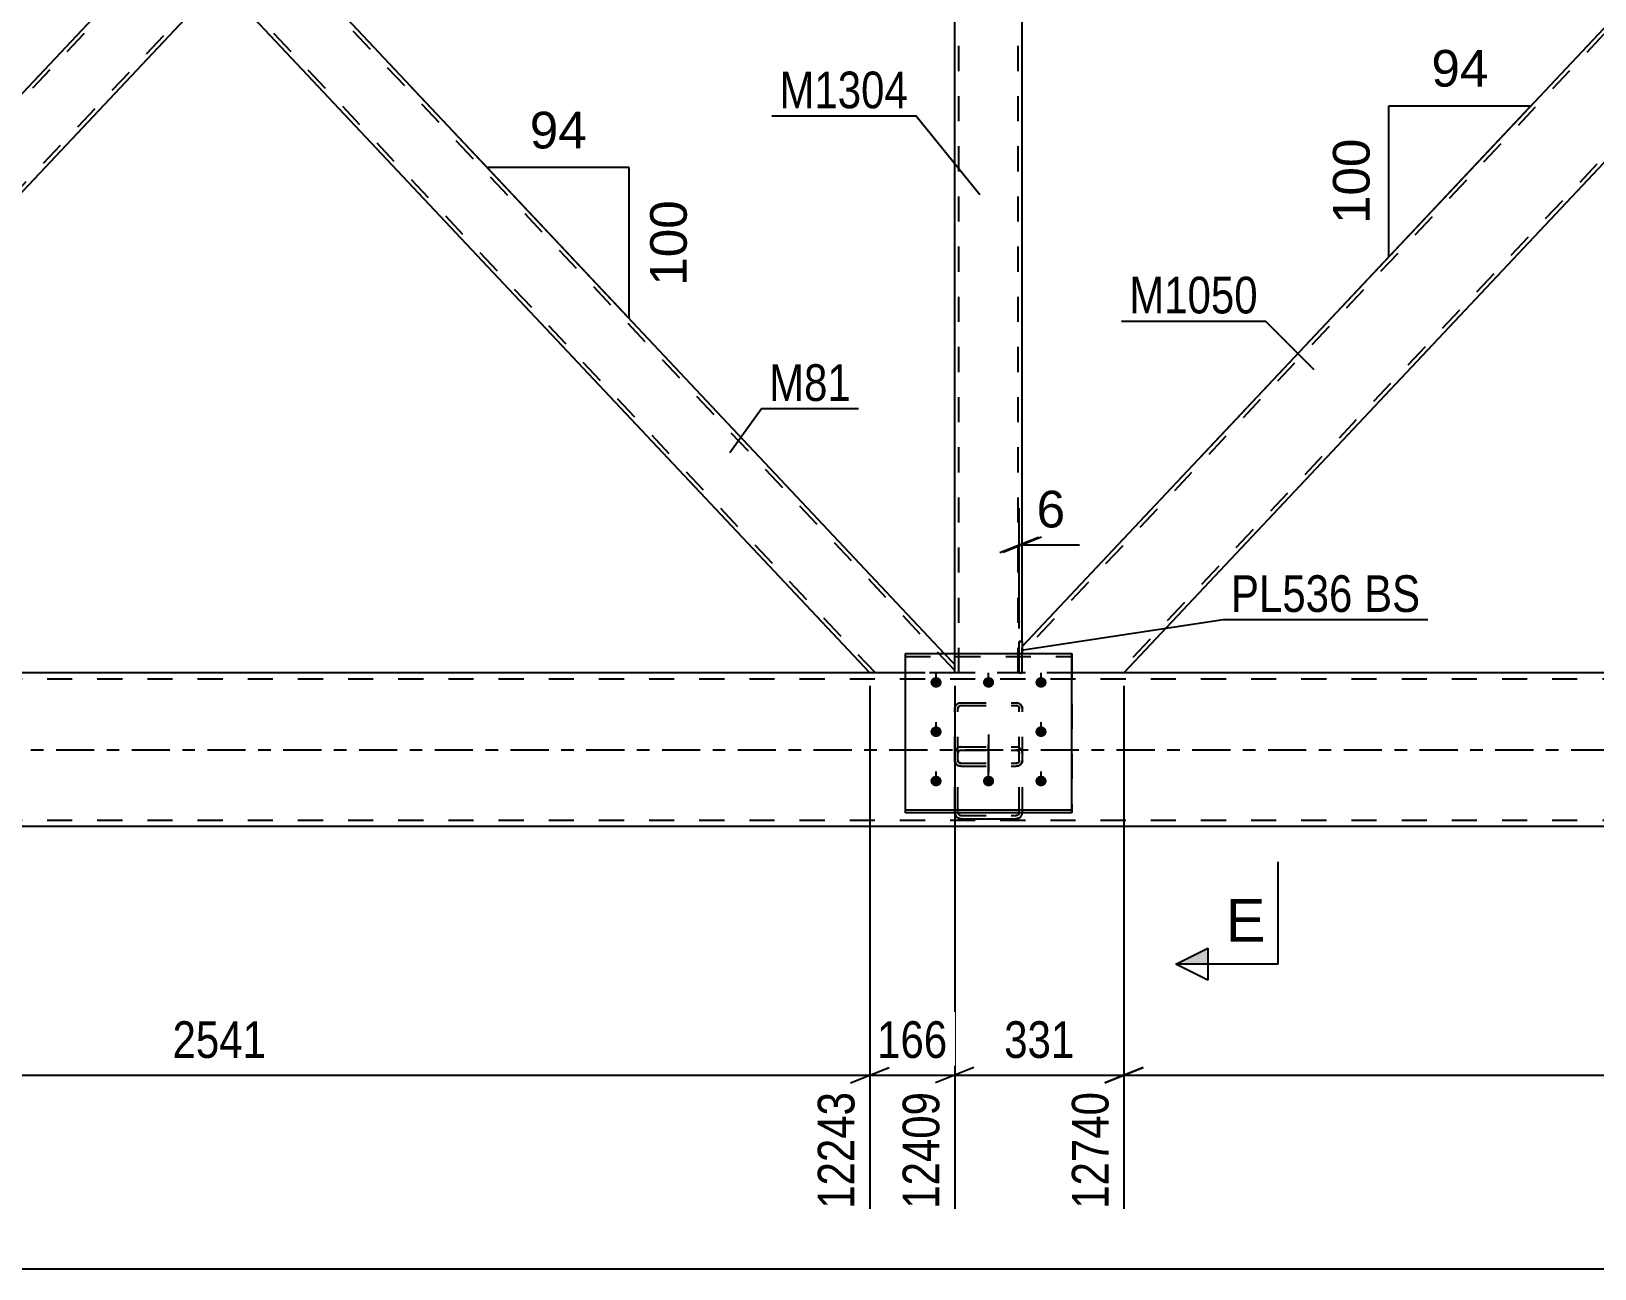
# Model space of a CAD drawing. Header units: millimetres. Extents: x 0 to 1189, y 0 to 841.
# Drawn here: x 499.9 to 622, y 441 to 537.7 of the extents above; entities that cross this region are included whole.
import ezdxf

# ---------------------------------------------------------------- set-up
doc = ezdxf.new("R2010")
doc.units = ezdxf.units.MM
doc.linetypes.add('DXK_LINE_DOT2', pattern=[3.9198, 1.9599, -1.9599])
doc.linetypes.add('DXK_LINE_DOT3', pattern=[5.9187, 2.979, -0.9799, 0.9799, -0.9799])
doc.styles.add('Arial', font='ARIAL.TTF', dxfattribs={"height": 0.2})
doc.styles.add('Arial Narrow', font='ARIALN.TTF', dxfattribs={"height": 0.2})

# ---------------------------------------------------------------- blocks, each defined once
blk = doc.blocks.new('Part-717048542-1689 - 1640')
at = {"color": 7, "linetype": 'DXK_LINE_DOT2'}
for p, q in [((577.06, 487.58), (577.06, 490.05)), ((577.3, 490.05), (577.06, 490.05)), ((577.3, 487.58), (577.3, 490.05)), ((577.3, 487.58), (577.06, 487.58))]:
    blk.add_line(p, q, dxfattribs=at)
blk = doc.blocks.new('Part-717048542-1694 - 1640')
at = {"color": 2, "linetype": 'Continuous'}
for p, q in [((577.06, 490.05), (577.3, 490.05)), ((577.06, 489.1), (577.06, 490.05)), ((577.3, 490.05), (577.3, 489.1))]:
    blk.add_line(p, q, dxfattribs=at)
at = {"color": 7, "linetype": 'DXK_LINE_DOT2'}
for p, q in [((577.06, 487.58), (577.06, 489.1)), ((577.3, 487.58), (577.3, 489.1)), ((577.06, 487.58), (577.3, 487.58))]:
    blk.add_line(p, q, dxfattribs=at)
blk = doc.blocks.new('Part-717048542-1851 - 1640')
at = {"color": 2, "linetype": 'Continuous'}
for p, q in [((568.17, 489.1), (581.17, 489.1)), ((568.17, 476.66), (568.17, 489.1)), ((581.17, 476.66), (581.17, 489.1)), ((568.17, 476.88), (581.17, 476.88)), ((581.17, 476.66), (568.17, 476.66))]:
    blk.add_line(p, q, dxfattribs=at)
at = {"color": 7, "linetype": 'DXK_LINE_DOT2'}
blk.add_line((568.17, 488.88), (581.17, 488.88), dxfattribs=at)
blk = doc.blocks.new('Part-717048542-2083 - 1640')
at = {"color": 7, "linetype": 'DXK_LINE_DOT2'}
for p, q in [((684.51, 603.18), (577.3, 489.17)), ((684.07, 603.18), (684.09, 603.18)), ((684.09, 603.18), (684.07, 603.18)), ((692.02, 603.18), (692.02, 601.11)), ((692.02, 601.58), (584.8, 487.58)), ((634.66, 550.63), (629.71, 545.38)), ((639.6, 545.38), (634.66, 540.12)), ((577.3, 487.58), (577.3, 489.64)), ((581.17, 487.58), (577.3, 487.58)), ((585.24, 487.58), (585.22, 487.58)), ((585.24, 487.58), (585.22, 487.58))]:
    blk.add_line(p, q, dxfattribs=at)
at = {"color": 2, "linetype": 'Continuous'}
for p, q in [((684.07, 603.18), (634.66, 550.63)), ((692.02, 603.18), (684.09, 603.18)), ((692.02, 601.11), (639.6, 545.38)), ((629.71, 545.38), (577.3, 489.64)), ((634.66, 540.12), (585.24, 487.58)), ((584.36, 487.58), (581.17, 487.58)), ((585.22, 487.58), (584.36, 487.58))]:
    blk.add_line(p, q, dxfattribs=at)
blk = doc.blocks.new('Bolt-717048542-1820 - 1640')
at = {"linetype": 'Continuous'}
for points in [[(570.57, 486.43), (570.47, 486.44), (570.39, 486.47), (570.31, 486.51), (570.24, 486.57), (570.19, 486.64), (570.15, 486.72), (570.13, 486.8), (570.13, 486.89), (570.15, 486.97), (570.19, 487.05), (570.24, 487.12), (570.31, 487.18), (570.39, 487.22), (570.47, 487.25), (570.57, 487.26), (570.66, 487.25), (570.75, 487.22), (570.82, 487.18), (570.89, 487.12), (570.95, 487.05), (570.98, 486.97), (571, 486.89), (571, 486.8), (570.98, 486.72), (570.95, 486.64), (570.89, 486.57), (570.82, 486.51), (570.75, 486.47), (570.66, 486.44)], [(574.67, 486.43), (574.57, 486.44), (574.49, 486.47), (574.41, 486.51), (574.34, 486.57), (574.29, 486.64), (574.25, 486.72), (574.23, 486.8), (574.23, 486.89), (574.25, 486.97), (574.29, 487.05), (574.34, 487.12), (574.41, 487.18), (574.49, 487.22), (574.57, 487.25), (574.67, 487.26), (574.76, 487.25), (574.85, 487.22), (574.92, 487.18), (574.99, 487.12), (575.05, 487.05), (575.08, 486.97), (575.1, 486.89), (575.1, 486.8), (575.08, 486.72), (575.05, 486.64), (574.99, 486.57), (574.92, 486.51), (574.85, 486.47), (574.76, 486.44)], [(578.77, 486.43), (578.67, 486.44), (578.59, 486.47), (578.51, 486.51), (578.44, 486.57), (578.39, 486.64), (578.35, 486.72), (578.33, 486.8), (578.33, 486.89), (578.35, 486.97), (578.39, 487.05), (578.44, 487.12), (578.51, 487.18), (578.59, 487.22), (578.67, 487.25), (578.77, 487.26), (578.86, 487.25), (578.95, 487.22), (579.02, 487.18), (579.09, 487.12), (579.15, 487.05), (579.18, 486.97), (579.2, 486.89), (579.2, 486.8), (579.18, 486.72), (579.15, 486.64), (579.09, 486.57), (579.02, 486.51), (578.95, 486.47), (578.86, 486.44)], [(570.57, 482.58), (570.47, 482.59), (570.39, 482.61), (570.31, 482.66), (570.24, 482.71), (570.19, 482.78), (570.15, 482.86), (570.13, 482.95), (570.13, 483.03), (570.15, 483.12), (570.19, 483.2), (570.24, 483.27), (570.31, 483.33), (570.39, 483.37), (570.47, 483.4), (570.57, 483.4), (570.66, 483.4), (570.75, 483.37), (570.82, 483.33), (570.89, 483.27), (570.95, 483.2), (570.98, 483.12), (571, 483.03), (571, 482.95), (570.98, 482.86), (570.95, 482.78), (570.89, 482.71), (570.82, 482.66), (570.75, 482.61), (570.66, 482.59)], [(578.77, 482.58), (578.67, 482.59), (578.59, 482.61), (578.51, 482.66), (578.44, 482.71), (578.39, 482.78), (578.35, 482.86), (578.33, 482.95), (578.33, 483.03), (578.35, 483.12), (578.39, 483.2), (578.44, 483.27), (578.51, 483.33), (578.59, 483.37), (578.67, 483.4), (578.77, 483.4), (578.86, 483.4), (578.95, 483.37), (579.02, 483.33), (579.09, 483.27), (579.15, 483.2), (579.18, 483.12), (579.2, 483.03), (579.2, 482.95), (579.18, 482.86), (579.15, 482.78), (579.09, 482.71), (579.02, 482.66), (578.95, 482.61), (578.86, 482.59)], [(570.57, 478.72), (570.47, 478.73), (570.39, 478.76), (570.31, 478.8), (570.24, 478.86), (570.19, 478.93), (570.15, 479.01), (570.13, 479.09), (570.13, 479.18), (570.15, 479.27), (570.19, 479.34), (570.24, 479.41), (570.31, 479.47), (570.39, 479.52), (570.47, 479.54), (570.57, 479.55), (570.66, 479.54), (570.75, 479.52), (570.82, 479.47), (570.89, 479.41), (570.95, 479.34), (570.98, 479.27), (571, 479.18), (571, 479.09), (570.98, 479.01), (570.95, 478.93), (570.89, 478.86), (570.82, 478.8), (570.75, 478.76), (570.66, 478.73)], [(574.67, 478.72), (574.57, 478.73), (574.49, 478.76), (574.41, 478.8), (574.34, 478.86), (574.29, 478.93), (574.25, 479.01), (574.23, 479.09), (574.23, 479.18), (574.25, 479.27), (574.29, 479.34), (574.34, 479.41), (574.41, 479.47), (574.49, 479.52), (574.57, 479.54), (574.67, 479.55), (574.76, 479.54), (574.85, 479.52), (574.92, 479.47), (574.99, 479.41), (575.05, 479.34), (575.08, 479.27), (575.1, 479.18), (575.1, 479.09), (575.08, 479.01), (575.05, 478.93), (574.99, 478.86), (574.92, 478.8), (574.85, 478.76), (574.76, 478.73)], [(578.77, 478.72), (578.67, 478.73), (578.59, 478.76), (578.51, 478.8), (578.44, 478.86), (578.39, 478.93), (578.35, 479.01), (578.33, 479.09), (578.33, 479.18), (578.35, 479.27), (578.39, 479.34), (578.44, 479.41), (578.51, 479.47), (578.59, 479.52), (578.67, 479.54), (578.77, 479.55), (578.86, 479.54), (578.95, 479.52), (579.02, 479.47), (579.09, 479.41), (579.15, 479.34), (579.18, 479.27), (579.2, 479.18), (579.2, 479.09), (579.18, 479.01), (579.15, 478.93), (579.09, 478.86), (579.02, 478.8), (578.95, 478.76), (578.86, 478.73)]]:
    blk.add_hatch(color=1, dxfattribs=at).paths.add_polyline_path(points)
at = {"color": 1, "linetype": 'Continuous'}
for p, q in [((570.57, 486.45), (570.57, 487.58)), ((574.67, 486.45), (574.67, 487.58)), ((578.77, 486.45), (578.77, 487.58)), ((570.57, 482.59), (570.57, 483.73)), ((578.77, 482.59), (578.77, 483.73)), ((570.57, 478.74), (570.57, 479.88)), ((574.67, 478.74), (574.67, 479.88)), ((578.77, 478.74), (578.77, 479.88))]:
    blk.add_line(p, q, dxfattribs=at)
blk = doc.blocks.new('Bolt-717048542-1825 - 1640')
at = {"color": 1, "linetype": 'DXK_LINE_DOT2'}
for p, q in [((570.57, 486.45), (570.57, 487.58)), ((574.67, 486.45), (574.67, 487.58)), ((578.77, 486.45), (578.77, 487.58)), ((570.57, 482.59), (570.57, 483.73)), ((578.77, 482.59), (578.77, 483.73)), ((570.57, 478.74), (570.57, 479.88)), ((574.67, 478.74), (574.67, 479.88)), ((578.77, 478.74), (578.77, 479.88))]:
    blk.add_line(p, q, dxfattribs=at)
blk = doc.blocks.new('Part-717048542-1848 - 1640')
at = {"color": 7, "linetype": 'DXK_LINE_DOT2'}
for p, q in [((706.9, 487.58), (88.16, 487.58)), ((585.22, 487.58), (568.17, 487.58)), ((706.9, 487.1), (75.66, 487.1)), ((706.9, 476.06), (75.66, 476.06))]:
    blk.add_line(p, q, dxfattribs=at)
at = {"color": 2, "linetype": 'Continuous'}
for p, q in [((568.17, 487.58), (341.17, 487.58)), ((684.09, 487.58), (585.22, 487.58)), ((706.9, 475.58), (80.46, 475.58))]:
    blk.add_line(p, q, dxfattribs=at)
at = {"color": 7, "linetype": 'DXK_LINE_DOT3'}
blk.add_line((75.66, 481.58), (706.9, 481.58), dxfattribs=at)
blk = doc.blocks.new('Part-717048542-1924 - 1640')
at = {"color": 7, "linetype": 'DXK_LINE_DOT2'}
for p, q in [((568.17, 476.66), (568.17, 489.1)), ((568.17, 489.1), (581.17, 489.1)), ((568.17, 488.88), (581.17, 488.88)), ((581.17, 489.1), (581.17, 476.66)), ((568.17, 476.88), (581.17, 476.88)), ((581.17, 476.66), (568.17, 476.66))]:
    blk.add_line(p, q, dxfattribs=at)
blk = doc.blocks.new('Part-717048542-1930 - 1640')
at = {"color": 7, "linetype": 'DXK_LINE_DOT2'}
for p, q in [((572.03, 484.8), (572.06, 484.97)), ((572.06, 484.97), (572.17, 485.12)), ((572.17, 485.12), (572.32, 485.22)), ((572.32, 485.22), (572.51, 485.25)), ((572.41, 485.01), (572.34, 484.96)), ((572.51, 485.03), (572.41, 485.01)), ((572.51, 485.25), (576.83, 485.25)), ((572.51, 485.03), (576.83, 485.03)), ((576.83, 485.25), (577.01, 485.22)), ((576.92, 485.01), (576.83, 485.03)), ((577, 484.96), (576.92, 485.01)), ((577.01, 485.22), (577.17, 485.12)), ((577.17, 485.12), (577.27, 484.97)), ((577.27, 484.97), (577.31, 484.8)), ((572.03, 476.7), (572.03, 484.8)), ((572.28, 484.89), (572.27, 484.8)), ((572.27, 476.7), (572.27, 484.8)), ((572.34, 484.96), (572.28, 484.89)), ((577.05, 484.89), (577, 484.96)), ((577.07, 484.8), (577.05, 484.89)), ((577.07, 476.7), (577.07, 484.8)), ((577.31, 476.7), (577.31, 484.8)), ((572.06, 481.49), (572.03, 481.29)), ((572.27, 481.29), (572.28, 481.39)), ((572.28, 481.39), (572.34, 481.48)), ((572.41, 481.79), (572.32, 481.77)), ((572.34, 481.48), (572.41, 481.53)), ((572.51, 481.81), (572.41, 481.79)), ((572.41, 481.53), (572.51, 481.55)), ((572.51, 481.81), (576.83, 481.81)), ((572.51, 481.55), (576.83, 481.55)), ((577, 481.77), (576.83, 481.81)), ((576.83, 481.55), (576.92, 481.53)), ((576.92, 481.53), (577, 481.48)), ((577.01, 481.77), (577, 481.77)), ((577, 481.48), (577.05, 481.39)), ((577.05, 481.39), (577.07, 481.29)), ((577.31, 481.29), (577.27, 481.49)), ((572.06, 480.57), (572.03, 480.74)), ((572.17, 480.42), (572.06, 480.57)), ((572.32, 480.33), (572.17, 480.42)), ((572.27, 480.74), (572.28, 480.66)), ((572.28, 480.66), (572.34, 480.58)), ((572.51, 480.29), (572.32, 480.33)), ((572.34, 480.58), (572.41, 480.53)), ((572.41, 480.53), (572.51, 480.52)), ((572.51, 480.52), (576.83, 480.52)), ((572.51, 480.29), (576.83, 480.29)), ((576.83, 480.52), (576.92, 480.53)), ((577.01, 480.33), (576.83, 480.29)), ((576.92, 480.53), (577, 480.58)), ((577, 480.58), (577.05, 480.66)), ((577.17, 480.42), (577.01, 480.33)), ((577.05, 480.66), (577.07, 480.74)), ((577.27, 480.57), (577.17, 480.42)), ((577.31, 480.74), (577.27, 480.57)), ((572.03, 476.7), (572.06, 476.5)), ((572.28, 476.6), (572.27, 476.7)), ((572.34, 476.52), (572.28, 476.6)), ((572.41, 476.46), (572.34, 476.52)), ((572.51, 476.44), (572.41, 476.46)), ((572.51, 476.44), (576.83, 476.44)), ((576.92, 476.46), (576.83, 476.44)), ((577, 476.52), (576.92, 476.46)), ((577.05, 476.6), (577, 476.52)), ((577.07, 476.7), (577.05, 476.6)), ((577.27, 476.5), (577.31, 476.7)), ((572.32, 476.23), (572.51, 476.19)), ((572.51, 476.19), (576.83, 476.19)), ((576.83, 476.19), (577.01, 476.23))]:
    blk.add_line(p, q, dxfattribs=at)
at = {"color": 7, "linetype": 'DXK_LINE_DOT3'}
blk.add_line((574.67, 482.77), (574.67, 479), dxfattribs=at)
at = {"color": 7, "linetype": 'DXK_LINE_DOT2'}
for centre, start, end in [((572.53, 481.31), 114.3199, 159.2417), ((576.81, 481.31), 20.7583, 65.6801), ((572.53, 476.68), 200.7583, 245.6801), ((576.81, 476.68), 294.3199, 339.2417)]:
    blk.add_arc(centre, 0.496, start, end, dxfattribs=at)
blk = doc.blocks.new('Part-717048542-1993 - 1640')
at = {"color": 2, "linetype": 'Continuous'}
for p, q in [((514.61, 541.58), (518.23, 545.43)), ((518.23, 545.43), (571.21, 489.1)), ((565.39, 487.58), (514.61, 541.58))]:
    blk.add_line(p, q, dxfattribs=at)
at = {"color": 7, "linetype": 'DXK_LINE_DOT2'}
for p, q in [((572.02, 487.77), (518.01, 545.19)), ((514.82, 541.81), (514.84, 541.83)), ((565.83, 487.58), (514.82, 541.81)), ((572.02, 488.24), (571.21, 489.1)), ((572.02, 487.58), (565.39, 487.58)), ((572.02, 487.58), (572.02, 488.24))]:
    blk.add_line(p, q, dxfattribs=at)
blk = doc.blocks.new('Part-717048542-2021 - 1640')
at = {"color": 7, "linetype": 'DXK_LINE_DOT2'}
for p, q in [((572.06, 484.97), (572.03, 484.8)), ((572.17, 485.12), (572.06, 484.97)), ((572.32, 485.22), (572.17, 485.12)), ((572.51, 485.25), (572.32, 485.22)), ((572.34, 484.96), (572.41, 485.01)), ((572.41, 485.01), (572.51, 485.03)), ((572.51, 485.25), (576.83, 485.25)), ((572.51, 485.03), (576.83, 485.03)), ((577.01, 485.22), (576.83, 485.25)), ((576.83, 485.03), (576.92, 485.01)), ((576.92, 485.01), (577, 484.96)), ((577.17, 485.12), (577.01, 485.22)), ((577.27, 484.97), (577.17, 485.12)), ((577.31, 484.8), (577.27, 484.97)), ((572.03, 476.7), (572.03, 484.8)), ((572.27, 484.8), (572.28, 484.89)), ((572.27, 476.7), (572.27, 484.8)), ((572.28, 484.89), (572.34, 484.96)), ((577, 484.96), (577.05, 484.89)), ((577.05, 484.89), (577.07, 484.8)), ((577.07, 476.7), (577.07, 484.8)), ((577.31, 476.7), (577.31, 484.8)), ((572.03, 481.29), (572.06, 481.49)), ((572.28, 481.39), (572.27, 481.29)), ((572.34, 481.48), (572.28, 481.39)), ((572.32, 481.77), (572.51, 481.81)), ((572.41, 481.53), (572.34, 481.48)), ((572.51, 481.55), (572.41, 481.53)), ((572.51, 481.81), (576.83, 481.81)), ((572.51, 481.55), (576.83, 481.55)), ((576.83, 481.81), (577.01, 481.77)), ((576.92, 481.53), (576.83, 481.55)), ((577, 481.48), (576.92, 481.53)), ((577.05, 481.39), (577, 481.48)), ((577.07, 481.29), (577.05, 481.39)), ((577.27, 481.49), (577.31, 481.29)), ((572.03, 480.74), (572.06, 480.57)), ((572.06, 480.57), (572.17, 480.42)), ((572.17, 480.42), (572.32, 480.33)), ((572.28, 480.66), (572.27, 480.74)), ((572.34, 480.58), (572.28, 480.66)), ((572.32, 480.33), (572.51, 480.29)), ((572.41, 480.53), (572.34, 480.58)), ((572.51, 480.52), (572.41, 480.53)), ((572.51, 480.52), (576.83, 480.52)), ((572.51, 480.29), (576.83, 480.29)), ((576.92, 480.53), (576.83, 480.52)), ((576.83, 480.29), (577.01, 480.33)), ((577, 480.58), (576.92, 480.53)), ((577.05, 480.66), (577, 480.58)), ((577.01, 480.33), (577.17, 480.42)), ((577.07, 480.74), (577.05, 480.66)), ((577.17, 480.42), (577.27, 480.57)), ((577.27, 480.57), (577.31, 480.74)), ((572.03, 476.66), (572.03, 476.7)), ((572.06, 476.5), (572.03, 476.66)), ((572.27, 476.7), (572.28, 476.6)), ((572.28, 476.6), (572.34, 476.52)), ((572.34, 476.52), (572.41, 476.46)), ((572.41, 476.46), (572.51, 476.44)), ((572.51, 476.44), (576.83, 476.44)), ((576.83, 476.44), (576.92, 476.46)), ((576.92, 476.46), (577, 476.52)), ((577, 476.52), (577.05, 476.6)), ((577.05, 476.6), (577.07, 476.7)), ((577.3, 476.66), (577.27, 476.5)), ((577.31, 476.7), (577.3, 476.66))]:
    blk.add_line(p, q, dxfattribs=at)
at = {"color": 7, "linetype": 'DXK_LINE_DOT3'}
blk.add_line((574.67, 479), (574.67, 482.77), dxfattribs=at)
at = {"color": 2, "linetype": 'Continuous'}
for p, q in [((572.51, 476.19), (572.32, 476.23)), ((572.51, 476.19), (576.83, 476.19)), ((577.01, 476.23), (576.83, 476.19))]:
    blk.add_line(p, q, dxfattribs=at)
at = {"color": 7, "linetype": 'DXK_LINE_DOT2'}
for centre, start, end in [((572.53, 481.31), 114.3199, 159.2417), ((576.81, 481.31), 20.7583, 65.6801), ((572.53, 476.68), 200.7583, 231.7496), ((576.81, 476.68), 308.2504, 339.2417)]:
    blk.add_arc(centre, 0.496, start, end, dxfattribs=at)
at = {"color": 2, "linetype": 'Continuous'}
for centre, start, end in [((572.53, 476.68), 231.7496, 245.6801), ((576.81, 476.68), 294.3199, 308.2504)]:
    blk.add_arc(centre, 0.496, start, end, dxfattribs=at)
blk = doc.blocks.new('Part-717048542-2048 - 1640')
at = {"color": 7, "linetype": 'DXK_LINE_DOT2'}
for p, q in [((577.3, 603.18), (572.02, 603.18)), ((572.02, 602.52), (572.02, 603.18)), ((572.34, 487.58), (572.34, 603.18)), ((576.98, 487.58), (576.98, 603.18)), ((577.3, 600.7), (577.3, 603.18)), ((577.3, 487.58), (577.3, 490.05)), ((572.02, 487.58), (572.02, 489.1)), ((577.3, 487.58), (572.02, 487.58))]:
    blk.add_line(p, q, dxfattribs=at)
at = {"color": 2, "linetype": 'Continuous'}
for p, q in [((572.02, 489.1), (572.02, 602.52)), ((577.3, 490.05), (577.3, 600.7))]:
    blk.add_line(p, q, dxfattribs=at)
blk = doc.blocks.new('Part-717048542-2118 - 1640')
at = {"color": 7, "linetype": 'DXK_LINE_DOT2'}
for p, q in [((565.82, 603.18), (457.3, 487.97)), ((572.02, 602.99), (463.3, 487.58)), ((572.02, 603.18), (565.38, 603.18)), ((514.61, 549.28), (510.98, 545.43)), ((518.23, 545.43), (514.61, 541.58)), ((457.3, 487.84), (457.3, 487.86)), ((463.74, 487.58), (457.3, 487.58))]:
    blk.add_line(p, q, dxfattribs=at)
at = {"color": 2, "linetype": 'Continuous'}
for p, q in [((565.38, 603.18), (514.61, 549.28)), ((572.02, 602.52), (518.23, 545.43)), ((572.02, 602.52), (572.02, 603.18)), ((510.98, 545.43), (457.3, 488.44)), ((514.61, 541.58), (463.74, 487.58)), ((457.3, 487.58), (457.3, 488.44))]:
    blk.add_line(p, q, dxfattribs=at)
blk = doc.blocks.new('AngleDimension-717048542-2391 - 1640')
at = {"color": 7, "linetype": 'Continuous'}
for p, q in [((529.35, 533.6), (535.49, 527.07)), ((546.59, 527.07), (535.49, 527.07)), ((546.59, 515.27), (535.49, 527.07)), ((546.59, 515.27), (546.59, 527.07))]:
    blk.add_line(p, q, dxfattribs=at)
at = {"color": 0}
for points in [[(543.86, 527.97), (543.86, 532.17), (538.22, 532.17), (538.22, 527.97)], [(551.69, 525.11), (547.49, 525.11), (547.49, 517.24), (551.69, 517.24)]]:
    blk.add_wipeout(points, dxfattribs=at)
at = {"color": 3, "style": 'Arial'}
blk.add_text('94', height=2.865, dxfattribs=at).set_placement((538.82, 528.57))
blk.add_text('100', height=2.865, rotation=90.0002, dxfattribs=at).set_placement((551.09, 517.84))
blk = doc.blocks.new('StraightDimension-717048542-2505 - 1640')
at = {"color": 7, "linetype": 'Continuous'}
for p, q in [((577.06, 491.05), (577.06, 500.45)), ((577.3, 491.05), (577.3, 500.45)), ((575.56, 497), (578.56, 498.2)), ((578.8, 498.2), (575.8, 497)), ((577.06, 497.6), (577.3, 497.6)), ((577.3, 497.6), (581.77, 497.6)), ((577.3, 497.6), (581.77, 497.6))]:
    blk.add_line(p, q, dxfattribs=at)
at = {"color": 0}
blk.add_wipeout([(581.25, 498.35), (581.25, 502.55), (577.82, 502.55), (577.82, 498.35)], dxfattribs=at)
at = {"color": 3, "style": 'Arial'}
blk.add_text('6', height=2.87, dxfattribs=at).set_placement((578.42, 498.95))
blk = doc.blocks.new('StraightDimension-717048542-3045 - 1640')
at = {"color": 7, "linetype": 'Continuous'}
for p, q in [((572.02, 486.58), (572.02, 445.71)), ((585.24, 486.58), (585.24, 445.71)), ((573.52, 456.75), (570.52, 455.55)), ((572.02, 456.15), (585.24, 456.15)), ((583.74, 455.55), (586.74, 456.75))]:
    blk.add_line(p, q, dxfattribs=at)
at = {"color": 0}
blk.add_wipeout([(581.97, 456.9), (581.97, 461.1), (575.29, 461.1), (575.29, 456.9)], dxfattribs=at)
at = {"color": 3, "style": 'Arial Narrow'}
blk.add_text('331', height=2.863, dxfattribs=at).set_placement((575.89, 457.5))
at = {"color": 0, "linetype": 'Continuous'}
blk.add_wipeout([(584.64, 455.45), (580.44, 455.45), (580.44, 445.11), (584.64, 445.11)], dxfattribs=at)
at = {"color": 3, "linetype": 'Continuous', "style": 'Arial Narrow'}
blk.add_text('12740', height=2.863, rotation=90.0002, dxfattribs=at).set_placement((584.04, 445.71))
blk = doc.blocks.new('StraightDimension-717048542-2230 - 1640')
at = {"color": 7, "linetype": 'Continuous'}
blk.add_line((74.66, 441.03), (722.4, 441.03), dxfattribs=at)
blk = doc.blocks.new('AngleDimension-717048542-2377 - 1640')
at = {"color": 7, "linetype": 'Continuous'}
for p, q in [((605.94, 531.9), (617.04, 531.9)), ((605.94, 520.1), (617.04, 531.9)), ((605.94, 520.1), (605.94, 531.9)), ((591.19, 504.41), (605.94, 520.1))]:
    blk.add_line(p, q, dxfattribs=at)
at = {"color": 0}
for points in [[(614.31, 532.8), (614.31, 537), (608.67, 537), (608.67, 532.8)], [(605.04, 529.93), (600.84, 529.93), (600.84, 522.06), (605.04, 522.06)]]:
    blk.add_wipeout(points, dxfattribs=at)
at = {"color": 3, "style": 'Arial'}
blk.add_text('94', height=2.865, dxfattribs=at).set_placement((609.27, 533.4))
blk.add_text('100', height=2.865, rotation=90.0002, dxfattribs=at).set_placement((604.44, 522.66))
blk = doc.blocks.new('StraightDimension-717048542-3027 - 1640')
at = {"color": 7, "linetype": 'Continuous'}
for p, q in [((585.24, 486.58), (585.24, 445.71)), ((684.07, 486.58), (684.07, 445.71)), ((586.74, 456.75), (583.74, 455.55)), ((585.24, 456.15), (684.07, 456.15)), ((682.57, 455.55), (685.57, 456.75))]:
    blk.add_line(p, q, dxfattribs=at)
at = {"color": 0}
blk.add_wipeout([(638.91, 456.9), (638.91, 461.1), (630.4, 461.1), (630.4, 456.9)], dxfattribs=at)
at = {"color": 3, "style": 'Arial Narrow'}
blk.add_text('2471', height=2.863, dxfattribs=at).set_placement((631, 457.5))
at = {"color": 0, "linetype": 'Continuous'}
blk.add_wipeout([(683.47, 455.45), (679.27, 455.45), (679.27, 445.11), (683.47, 445.11)], dxfattribs=at)
at = {"color": 3, "linetype": 'Continuous', "style": 'Arial Narrow'}
blk.add_text('15210', height=2.863, rotation=90.0002, dxfattribs=at).set_placement((682.87, 445.71))
blk = doc.blocks.new('StraightDimension-717048542-3062 - 1640')
at = {"color": 7, "linetype": 'Continuous'}
for p, q in [((565.39, 486.58), (565.39, 445.71)), ((572.02, 486.58), (572.02, 445.71)), ((563.89, 455.55), (566.89, 456.75)), ((565.39, 456.15), (572.02, 456.15)), ((573.52, 456.75), (570.52, 455.55))]:
    blk.add_line(p, q, dxfattribs=at)
at = {"color": 0}
blk.add_wipeout([(572.05, 456.9), (572.05, 461.1), (565.36, 461.1), (565.36, 456.9)], dxfattribs=at)
at = {"color": 0, "linetype": 'Continuous'}
blk.add_wipeout([(571.42, 455.45), (567.22, 455.45), (567.22, 445.11), (571.42, 445.11)], dxfattribs=at)
at = {"color": 3, "style": 'Arial Narrow'}
blk.add_text('166', height=2.863, dxfattribs=at).set_placement((565.96, 457.5))
at = {"color": 3, "linetype": 'Continuous', "style": 'Arial Narrow'}
blk.add_text('12409', height=2.863, rotation=90.0002, dxfattribs=at).set_placement((570.82, 445.71))
blk = doc.blocks.new('StraightDimension-717048542-3079 - 1640')
at = {"color": 7, "linetype": 'Continuous'}
for p, q in [((463.74, 486.58), (463.74, 447.54)), ((565.39, 486.58), (565.39, 445.71)), ((465.24, 456.75), (462.24, 455.55)), ((463.74, 456.15), (565.39, 456.15)), ((563.89, 455.55), (566.89, 456.75))]:
    blk.add_line(p, q, dxfattribs=at)
at = {"color": 0}
blk.add_wipeout([(518.82, 456.9), (518.82, 461.1), (510.31, 461.1), (510.31, 456.9)], dxfattribs=at)
at = {"color": 3, "style": 'Arial Narrow'}
blk.add_text('2541', height=2.863, dxfattribs=at).set_placement((510.91, 457.5))
at = {"color": 0, "linetype": 'Continuous'}
blk.add_wipeout([(564.79, 455.45), (560.59, 455.45), (560.59, 445.11), (564.79, 445.11)], dxfattribs=at)
at = {"color": 3, "linetype": 'Continuous', "style": 'Arial Narrow'}
blk.add_text('12243', height=2.863, rotation=90.0002, dxfattribs=at).set_placement((564.19, 445.71))
blk = doc.blocks.new('Mark-717048542-1989 - 1640')
at = {"color": 0}
blk.add_wipeout([(563.91, 508.84), (563.91, 511.84), (557.52, 511.84), (557.52, 508.84)], dxfattribs=at)
blk.add_wipeout([(563.91, 508.84), (563.91, 511.84), (557.52, 511.84), (557.52, 508.84)], dxfattribs=at)
at = {"color": 30, "linetype": 'Continuous'}
for p, q in [((554.44, 504.81), (556.92, 508.24)), ((556.92, 508.24), (564.51, 508.24))]:
    blk.add_line(p, q, dxfattribs=at)
at = {"color": 3, "style": 'Arial Narrow'}
blk.add_text('M81', height=2.863, dxfattribs=at).set_placement((557.52, 508.84))
blk = doc.blocks.new('Mark-717048542-2079 - 1640')
at = {"color": 0}
blk.add_wipeout([(595.71, 515.68), (595.71, 518.68), (585.66, 518.68), (585.66, 515.68)], dxfattribs=at)
blk.add_wipeout([(595.71, 515.68), (595.71, 518.68), (585.66, 518.68), (585.66, 515.68)], dxfattribs=at)
at = {"color": 30, "linetype": 'Continuous'}
for p in [(585.06, 515.08), (600.11, 511.26)]:
    blk.add_line(p, (596.31, 515.08), dxfattribs=at)
at = {"color": 3, "style": 'Arial Narrow'}
blk.add_text('M1050', height=2.863, dxfattribs=at).set_placement((585.66, 515.68))
blk = doc.blocks.new('Mark-717048542-2044 - 1640')
at = {"color": 0}
blk.add_wipeout([(568.38, 531.71), (568.38, 534.71), (558.33, 534.71), (558.33, 531.71)], dxfattribs=at)
blk.add_wipeout([(568.38, 531.71), (568.38, 534.71), (558.33, 534.71), (558.33, 531.71)], dxfattribs=at)
at = {"color": 30, "linetype": 'Continuous'}
for p in [(557.73, 531.11), (573.99, 524.94)]:
    blk.add_line(p, (568.98, 531.11), dxfattribs=at)
at = {"color": 3, "style": 'Arial Narrow'}
blk.add_text('M1304', height=2.863, dxfattribs=at).set_placement((558.33, 531.71))
blk = doc.blocks.new('MarkSet-717048542-3558 - 1640')
at = {"color": 0}
for points in [[(603.11, 492.35), (603.11, 495.35), (593.61, 495.35), (593.61, 492.35)], [(608.4, 492.35), (608.4, 495.35), (604.01, 495.35), (604.01, 492.35)]]:
    blk.add_wipeout(points, dxfattribs=at)
for points in [[(603.11, 492.35), (603.11, 495.35), (593.61, 495.35), (593.61, 492.35)], [(608.4, 492.35), (608.4, 495.35), (604.01, 495.35), (604.01, 492.35)]]:
    blk.add_wipeout(points, dxfattribs=at)
at = {"color": 30, "linetype": 'Continuous'}
for p, q in [((577.21, 489.35), (593.01, 491.75)), ((593.01, 491.75), (609, 491.75))]:
    blk.add_line(p, q, dxfattribs=at)
at = {"color": 3, "style": 'Arial Narrow'}
for s, p in [('PL536', (593.61, 492.35)), ('BS', (604.01, 492.35))]:
    blk.add_text(s, height=2.863, dxfattribs=at).set_placement(p)
blk = doc.blocks.new('SectionMark-717048542-10456 - 1640')
at = {"linetype": 'Continuous'}
for points in [[(591.8, 635.48), (591.8, 634.23), (589.3, 635.48)], [(591.8, 466.08), (591.8, 464.83), (589.3, 464.83)]]:
    blk.add_hatch(color=6, dxfattribs=at).paths.add_polyline_path(points)
at = {"color": 6, "linetype": 'Continuous'}
for p, q in [((589.3, 635.48), (591.8, 636.73)), ((591.8, 634.23), (591.8, 636.73)), ((597.3, 635.48), (589.3, 635.48)), ((589.3, 635.48), (591.8, 634.23)), ((597.3, 635.48), (597.3, 627.48)), ((597.3, 464.83), (597.3, 472.83)), ((589.3, 464.83), (591.8, 466.08)), ((591.8, 466.08), (591.8, 463.58)), ((597.3, 464.83), (589.3, 464.83)), ((591.8, 463.58), (589.3, 464.83))]:
    blk.add_line(p, q, dxfattribs=at)
at = {"color": 0, "linetype": 'Continuous'}
for points in [[(596.3, 630.23), (596.3, 633.73), (593.19, 633.73), (593.19, 630.23)], [(596.3, 466.58), (596.3, 470.08), (593.19, 470.08), (593.19, 466.58)]]:
    blk.add_wipeout(points, dxfattribs=at)
at = {"color": 3, "linetype": 'Continuous', "style": 'Arial'}
for p in [(593.19, 630.23), (593.19, 466.58)]:
    blk.add_text('E', height=3.34, dxfattribs=at).set_placement(p)

msp = doc.modelspace()

# ---------------------------------------------------------------- block references
for name in ['Part-717048542-2118 - 1640', 'Part-717048542-2048 - 1640', 'Part-717048542-2083 - 1640', 'Part-717048542-1993 - 1640', 'Part-717048542-1689 - 1640', 'Part-717048542-1694 - 1640', 'Part-717048542-1851 - 1640', 'Part-717048542-1924 - 1640', 'Part-717048542-1848 - 1640', 'Bolt-717048542-1820 - 1640', 'Bolt-717048542-1825 - 1640', 'Part-717048542-1930 - 1640', 'Part-717048542-2021 - 1640']:
    msp.add_blockref(name, (0, 0))

# ---------------------------------------------------------------- next in the draw order: block references
for name in ['AngleDimension-717048542-2377 - 1640', 'Mark-717048542-2044 - 1640', 'AngleDimension-717048542-2391 - 1640', 'Mark-717048542-1989 - 1640', 'StraightDimension-717048542-2505 - 1640', 'StraightDimension-717048542-3045 - 1640']:
    msp.add_blockref(name, (0, 0))

# ---------------------------------------------------------------- next in the draw order: block references
for name in ['Mark-717048542-2079 - 1640', 'MarkSet-717048542-3558 - 1640', 'StraightDimension-717048542-2230 - 1640']:
    msp.add_blockref(name, (0, 0))

# ---------------------------------------------------------------- next in the draw order: block references
for name in ['StraightDimension-717048542-3062 - 1640', 'StraightDimension-717048542-3027 - 1640']:
    msp.add_blockref(name, (0, 0))

# ---------------------------------------------------------------- next in the draw order: block references
for name in ['SectionMark-717048542-10456 - 1640', 'StraightDimension-717048542-3079 - 1640']:
    msp.add_blockref(name, (0, 0))

doc.saveas('drawing.dxf')
